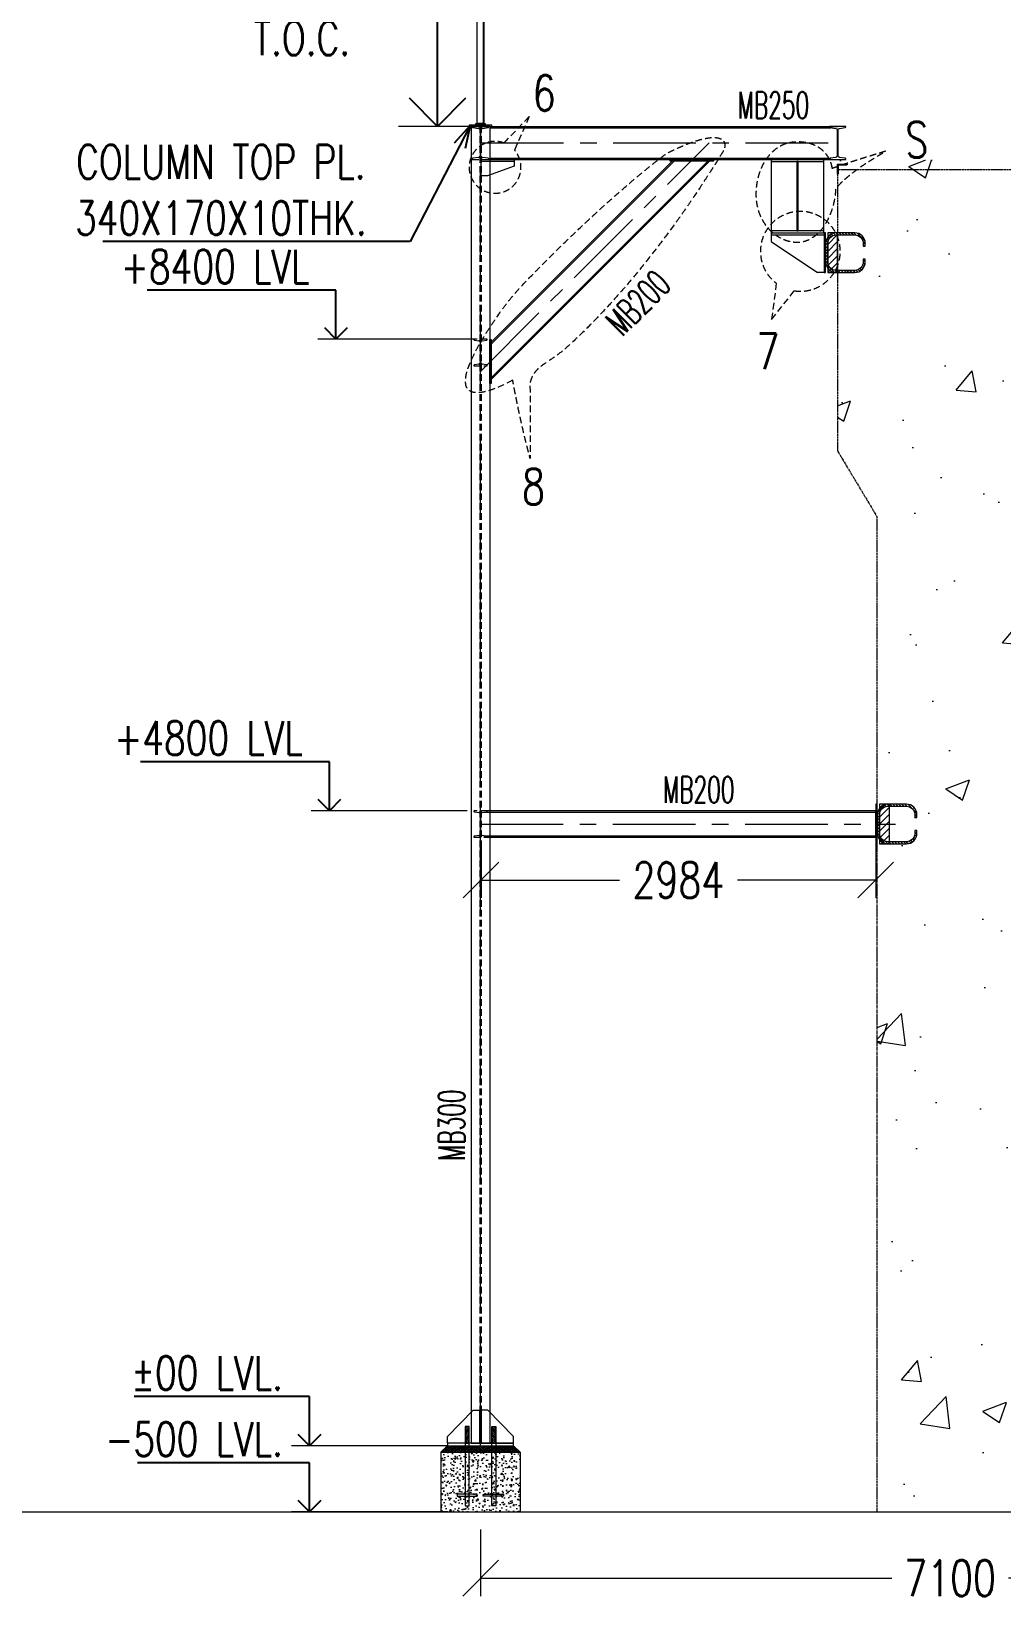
# Model space of a CAD drawing. Header units: millimetres. Extents: x 440906 to 556670, y 99378 to 157816.
# Drawn here: x 513777 to 521111, y 139762 to 151634 of the extents above; entities that cross this region are included whole.
import ezdxf
from ezdxf import colors
from ezdxf.entities.mleader import LeaderData, LeaderLine
from ezdxf.enums import TextEntityAlignment as Align
from ezdxf.math import Vec2, Vec3

# ---------------------------------------------------------------- set-up
doc = ezdxf.new("R2010")
doc.units = ezdxf.units.MM
for name, pattern in [('CENTER', [2, 1.25, -0.25, 0.25, -0.25]), ('HIDDEN', [0.375, 0.25, -0.125]), ('PHANTOM2', [31.75, 15.875, -3.175, 3.175, -3.175, 3.175, -3.175])]:
    doc.linetypes.add(name, pattern=pattern)
doc.layers.get('Defpoints').update_dxf_attribs({"lineweight": 0})
for name, color, linetype, lineweight in [('Center Line', 2, 'CENTER', 9), ('Construction Line', 3, 'Continuous', 20), ('Dimentions', 1, 'Continuous', 13), ('Hidden Line', 30, 'HIDDEN', 5), ('Text', 1, 'Continuous', 20)]:
    doc.layers.add(name, color=color, linetype=linetype, lineweight=lineweight)
doc.layers.add('Phantom Line', color=250, linetype='PHANTOM2', lineweight=5, transparency=0.4)
doc.styles.add('romans', font='romans.shx', dxfattribs={"width": 0.75})
doc.dimstyles.new('ASHU', dxfattribs={"dimscale": 135, "dimtxt": 2, "dimasz": 2, "dimexe": 1, "dimexo": 1, "dimtad": 0, "dimdec": 0, "dimtxsty": 'romans', "dimblk": 'OBLIQUE', "dimcen": 2.5, "dimclrd": 256, "dimclre": 256, "dimclrt": 256, "dimadec": 0, "dimazin": 0, "dimtfac": 1, "dimtdec": 0, "dimtmove": 0, "dimatfit": 3, "dimldrblk": 'OPEN', "dimfxl": 1, "dimtfill": 1, "dimlwd": 9, "dimlwe": 5, "dimarcsym": 0})

# ---------------------------------------------------------------- blocks, each defined once
blk = doc.blocks.new('A$C3EDE4CEC')
at = {"layer": 'Defpoints', "true_color": 0x636466}
h = blk.add_hatch(dxfattribs=at)
h.set_pattern_fill('ANSI31', color=251, scale=50, style=0)
h.set_pattern_definition([(45, (-444021.413, 1908.5135), (-4.41941738, 4.41941738), [])])
h.paths.add_polyline_path([(59, 650), (41, 650), (41, 566.7), (59, 566.7)])
for points in [[(40, 316.7), (33, 309.7), (40, 309.7)], [(60, 316.7), (67.1, 309.7), (60, 309.7)], [(40, 292.6), (33, 299.7), (40, 299.7)], [(60, 292.6), (67.1, 299.7), (60, 299.7)]]:
    blk.add_hatch(color=251, dxfattribs=at).paths.add_polyline_path(points)
at = {"layer": 'Defpoints', "color": 251, "true_color": 0x636466}
for p, q in [((40, 650), (40, 566.7)), ((41, 566.7), (41, 650)), ((59, 566.7), (59, 650)), ((40, 566.7), (60, 566.7)), ((33, 309.7), (40, 316.7)), ((67.1, 309.7), (60, 316.7)), ((33, 299.7), (40, 292.6)), ((67.1, 299.7), (60, 292.6))]:
    blk.add_line(p, q, dxfattribs=at)
for points in [[(40, 249.7), (60, 249.7), (60, 650), (40, 650)], [(0, 299.7), (100, 299.7), (100, 309.7), (0, 309.7)]]:
    blk.add_lwpolyline(points, close=True, dxfattribs=at)
blk = doc.blocks.new('FGGDF')
at = {"layer": 'Construction Line', "true_color": 0x636466}
h = blk.add_hatch(dxfattribs=at)
h.set_pattern_fill('ANSI31', color=251, scale=5, angle=90)
h.set_pattern_definition([(135, (10024.662, -236.742), (-11.22532, -11.22532), [])])
h.paths.add_polyline_path([(38639, 9024), (38639, 8884, 0.414214), (38719, 8804), (38859, 8804, 0.414214), (38939, 8884), (38939, 8904), (38923, 8904), (38923, 8884, -0.414214), (38859, 8820), (38719, 8820, -0.414214), (38655, 8884), (38655, 9024, -0.414214), (38719, 9088), (38859, 9088, -0.414214), (38923, 9024), (38923, 9004), (38939, 9004), (38939, 9024, 0.414214), (38859, 9104), (38719, 9104, 0.414214)])
at = {"layer": 'Construction Line'}
for p, q in [((38227, 9104), (38627, 9104)), ((38227, 9104), (38227, 9038)), ((38227, 9088), (38627, 9088)), ((38227, 9038), (38577, 8804)), ((38627, 9104), (38627, 8804)), ((38627, 8804), (38577, 8804))]:
    blk.add_line(p, q, dxfattribs=at)
at = {"layer": 'Construction Line', "color": 251, "true_color": 0x636466}
blk.add_line((38923, 9004), (38923, 9004), dxfattribs=at)
at = {"layer": 'Construction Line'}
blk.add_lwpolyline([(38639, 8804), (38639, 9104), (38627, 9104), (38627, 8804)], close=True, dxfattribs=at)
at = {"layer": 'Construction Line', "color": 251, "true_color": 0x636466}
blk.add_lwpolyline([(38939, 8904), (38923, 8904), (38923, 8884, -0.414214), (38859, 8820), (38719, 8820, -0.414214), (38655, 8884), (38655, 9024, -0.414214), (38719, 9088), (38859, 9088, -0.414214), (38923, 9024), (38923, 9004), (38939, 9004), (38939, 9024, 0.414214), (38859, 9104), (38719, 9104, 0.414214), (38639, 9024), (38639, 8884, 0.414214), (38719, 8804), (38859, 8804, 0.414214), (38939, 8884)], format="xyb", close=True, dxfattribs=at)
blk = doc.blocks.new('TP')
at = {"layer": 'Construction Line'}
h = blk.add_hatch(dxfattribs=at)
h.set_pattern_fill('ANSI31', color=9, scale=300)
h.set_pattern_definition([(45, (-4894458.462, -634663.41), (-26.5165043, 26.5165043), [])])
h.paths.add_polyline_path([(0, 108), (-75, 108), (-75, -192), (0, -192)])
blk.add_lwpolyline([(0, 108), (-75, 108), (-75, -192), (0, -192)], close=True, dxfattribs=at)
blk = doc.blocks.new('_Open90')
at = {"color": 0, "linetype": 'ByBlock', "lineweight": -2}
for p, q in [((-0.5, 0.5), (0, 0)), ((0, 0), (-1, 0)), ((0, 0), (-0.5, -0.5))]:
    blk.add_line(p, q, dxfattribs=at)
blk = doc.blocks.new('t5t5')
at = {"layer": 'Construction Line', "ltscale": 20}
blk.add_line((184570, 245610), (184570, 244610), dxfattribs=at)
blk.add_lwpolyline([(184564, 244610), (184614, 244610), (184614, 245610), (184564, 245610)], close=True, dxfattribs=at)
at = {"layer": 'Construction Line'}
blk.add_lwpolyline([(184554, 244600), (184624, 244600), (184624, 244610), (184554, 244610)], close=True, dxfattribs=at)
blk = doc.blocks.new('_Open30')
at = {"color": 0, "linetype": 'ByBlock', "lineweight": -2}
for p, q in [((-1, 0.268), (0, 0)), ((0, 0), (-1, -0.268)), ((0, 0), (-1, 0))]:
    blk.add_line(p, q, dxfattribs=at)
blk = doc.blocks.new('_Oblique')
at = {"color": 0, "linetype": 'ByBlock', "lineweight": -2}
blk.add_line((-0.5, -0.5), (0.5, 0.5), dxfattribs=at)
blk = doc.blocks.new('*D134')
at = {"layer": 'Defpoints', "color": 0, "transparency": 16777216}
for p in [(517172, 140441), (524272, 140441), (524272, 139939)]:
    blk.add_point(p, dxfattribs=at)
at = {"layer": 'Dimentions', "lineweight": 5, "transparency": 16777216}
for p, q in [((517172, 140306), (517172, 139804)), ((524272, 140306), (524272, 139804))]:
    blk.add_line(p, q, dxfattribs=at)
at = {"layer": 'Dimentions', "lineweight": 9, "transparency": 16777216}
for p, q in [((517172, 139939), (520281, 139939)), ((524272, 139939), (521163, 139939))]:
    blk.add_line(p, q, dxfattribs=at)
at = {"layer": 'Dimentions', "lineweight": 9, "transparency": 16777216, "xscale": 270, "yscale": 270, "zscale": 270, "rotation": 180}
blk.add_blockref('_Oblique', (517172, 139939), dxfattribs=at)
at = {"layer": 'Dimentions', "lineweight": 9, "transparency": 16777216, "xscale": 270, "yscale": 270, "zscale": 270}
blk.add_blockref('_Oblique', (524272, 139939), dxfattribs=at)
at = {"layer": 'Dimentions', "transparency": 16777216, "insert": (520722, 139939), "char_height": 270, "attachment_point": 5, "style": 'romans', "bg_fill": 3, "box_fill_scale": 1.1, "bg_fill_color": 256, "bg_fill_true_color": 13158600, "bg_fill_transparency": 0}
blk.add_mtext('7100', dxfattribs=at)
blk = doc.blocks.new('_Open')
at = {"color": 0, "linetype": 'ByBlock', "lineweight": -2}
for p, q in [((-1, 0.167), (0, 0)), ((-1, -0.167), (0, 0)), ((0, 0), (-1, 0))]:
    blk.add_line(p, q, dxfattribs=at)
blk = doc.blocks.new('GRGRG')
at = {"layer": 'Construction Line', "true_color": 0x636466}
h = blk.add_hatch(dxfattribs=at)
h.set_pattern_fill('ANSI31', color=251, scale=5, angle=90)
h.set_pattern_definition([(135, (324413.773, 138982.072), (-11.22532, -11.22532), [])])
h.paths.add_polyline_path([(353028, 148243), (353028, 148103, 0.414214), (353108, 148023), (353248, 148023, 0.414214), (353328, 148103), (353328, 148123), (353312, 148123), (353312, 148103, -0.414214), (353248, 148039), (353108, 148039, -0.414214), (353044, 148103), (353044, 148243, -0.414214), (353108, 148307), (353248, 148307, -0.414214), (353312, 148243), (353312, 148223), (353328, 148223), (353328, 148243, 0.414214), (353248, 148323), (353108, 148323, 0.414214)])
at = {"layer": 'Construction Line'}
blk.add_line((353016, 148323), (353016, 148023), dxfattribs=at)
at = {"layer": 'Construction Line', "color": 251, "true_color": 0x636466}
blk.add_line((353312, 148223), (353312, 148223), dxfattribs=at)
at = {"layer": 'Construction Line'}
blk.add_lwpolyline([(353028, 148023), (353028, 148323), (353016, 148323), (353016, 148023)], close=True, dxfattribs=at)
at = {"layer": 'Construction Line', "color": 251, "true_color": 0x636466}
blk.add_lwpolyline([(353328, 148123), (353312, 148123), (353312, 148103, -0.414214), (353248, 148039), (353108, 148039, -0.414214), (353044, 148103), (353044, 148243, -0.414214), (353108, 148307), (353248, 148307, -0.414214), (353312, 148243), (353312, 148223), (353328, 148223), (353328, 148243, 0.414214), (353248, 148323), (353108, 148323, 0.414214), (353028, 148243), (353028, 148103, 0.414214), (353108, 148023), (353248, 148023, 0.414214), (353328, 148103)], format="xyb", close=True, dxfattribs=at)
at = {"layer": 'Construction Line'}
blk.add_blockref('TP', (353119, 148215), dxfattribs=at)
blk = doc.blocks.new('*D153')
at = {"layer": 'Defpoints', "color": 0, "transparency": 16777216}
for p in [(517176, 145641), (520160, 145641), (520160, 145217)]:
    blk.add_point(p, dxfattribs=at)
at = {"layer": 'Dimentions', "lineweight": 5, "transparency": 16777216}
for p, q in [((517176, 145506), (517176, 145082)), ((520160, 145506), (520160, 145082))]:
    blk.add_line(p, q, dxfattribs=at)
at = {"layer": 'Dimentions', "lineweight": 9, "transparency": 16777216}
for p, q in [((517176, 145217), (518222, 145217)), ((520160, 145217), (519114, 145217))]:
    blk.add_line(p, q, dxfattribs=at)
at = {"layer": 'Dimentions', "lineweight": 9, "transparency": 16777216, "xscale": 270, "yscale": 270, "zscale": 270, "rotation": 180}
blk.add_blockref('_Oblique', (517176, 145217), dxfattribs=at)
at = {"layer": 'Dimentions', "lineweight": 9, "transparency": 16777216, "xscale": 270, "yscale": 270, "zscale": 270}
blk.add_blockref('_Oblique', (520160, 145217), dxfattribs=at)
at = {"layer": 'Dimentions', "transparency": 16777216, "insert": (518668, 145217), "char_height": 270, "attachment_point": 5, "style": 'romans', "bg_fill": 3, "box_fill_scale": 1.1, "bg_fill_color": 256, "bg_fill_true_color": 13158600, "bg_fill_transparency": 0}
blk.add_mtext('2984', dxfattribs=at)
blk = doc.blocks.new('A$C41082F57')
at = {"layer": 'Construction Line', "color": 1}
for p, q in [((0, 0), (-75, 0)), ((0, -75), (0, 0)), ((-12, -6), (-69, -6)), ((-6, -69), (-6, -12))]:
    blk.add_line(p, q, dxfattribs=at)
for centre, start, end in [((-69, 0), 180, 270), ((-12, -12), 0, 90), ((0, -69), 180, 270)]:
    blk.add_arc(centre, 6, start, end, dxfattribs=at)
blk = doc.blocks.new('HYHB')
at = {"layer": 'Phantom Line', "true_color": 0x636466}
h = blk.add_hatch(dxfattribs=at)
h.set_pattern_fill('AR-CONC', color=251, scale=10)
h.set_pattern_definition([(50, (140090.8, -90336), (1821.847, -159.391), [190.5, -2095.5]), (355, (140090.8, -90336), (-352.434, 1910.568), [152.4, -1676.406]), (100.45144, (140242.6, -90349.4), (1469.4125, 1751.1775), [161.9, -1780.902]), (46.1842, (140090.8, -89828), (2710.79, -420.423), [285.75, -3143.25]), (96.6356, (140316.7, -89863), (2374.041, 2474.261), [242.85, -2671.356]), (351.18415, (140090.8, -89828), (2374.041, 2474.261), [228.6, -2514.597]), (21, (140344.8, -89955), (1516.144, -1022.652), [190.5, -2095.5]), (326, (140344.8, -89955), (618.02, 1841.88), [152.4, -1676.4]), (71.45144, (140471.1, -90040.3), (2134.164, 819.228), [161.9, -1780.899]), (37.5, (140090.76, -90336.1), (30.886, 845.5504), [0, -1656.08, 0, -1701.8, 0, -1682.75]), (7.5, (140090.8, -90336.1), (668.1966, 1001.8057), [0, -970.28, 0, -1617.98, 0, -641.35]), (327.5, (139524.34, -90336.1), (1355.906, -57.2874), [0, -635, 0, -1981.2, 0, -2628.9]), (317.5, (139270.3, -90336.1), (1481.292, 254.265), [0, -825.5, 0, -1315.72, 0, -1866.9])])
edge = h.paths.add_edge_path()
edge.add_arc((374049, 3378099), 3226776, 269.961764, 270.038236, ccw=False)
edge.add_line((371895, 151324), (371895, 149124))
edge.add_line((371895, 149124), (372195, 148624))
edge.add_line((372195, 148624), (372195, 141178))
edge.add_line((372195, 141178), (380395, 141178))
edge.add_line((380395, 141178), (380395, 148624))
edge.add_line((380395, 148624), (380695, 149124))
edge.add_line((380695, 149124), (380689, 151312))
edge.add_arc((380683, 151312), 6, 0, 90)
edge.add_line((380683, 151318), (376388, 151321))
edge.add_arc((376295, 151324), 93.3, 180, 358.1152, ccw=False)
h.paths.add_polyline_path([(376346, 148176), (376346, 144719), (377175, 144719), (377175, 148176)], flags=16)
at = {"layer": 'Phantom Line', "color": 251, "true_color": 0x636466}
for p, q in [((380695, 151249), (371895, 151249)), ((371895, 151249), (371895, 149124)), ((371895, 149124), (372195, 148624)), ((372195, 141103), (372195, 148624)), ((372195, 141103), (372195, 148624)), ((372195, 141103), (372195, 148124)), ((372195, 141103), (380395, 141103))]:
    blk.add_line(p, q, dxfattribs=at)
at = {"layer": 'Phantom Line', "color": 251, "true_color": 0x636466, "xscale": -1}
blk.add_blockref('A$C41082F57', (371895, 151293), dxfattribs=at)
blk = doc.blocks.new('VF')
at = {"layer": 'Construction Line'}
for points in [[(537755, 150003), (538155, 150003), (538155, 150559), (537755, 150559)], [(537755, 150559), (537755, 150543), (538155, 150543), (538155, 150559)], [(537949, 150019), (537961, 150019), (537961, 150543), (537949, 150543)], [(537755, 150019), (537755, 150003), (538155, 150003), (538155, 150019)]]:
    blk.add_lwpolyline(points, close=True, dxfattribs=at)

msp = doc.modelspace()

# ---------------------------------------------------------------- hatches: boundary and pattern name
at = {"layer": 'Construction Line', "true_color": 0x636466}
h = msp.add_hatch(dxfattribs=at)
h.set_pattern_fill('JIS_STN_1E', color=251, scale=10)
h.set_pattern_definition([(45, (501978.928, 140440.515), (-7.071068, 7.071068), []), (45, (501985.978, 140440.515), (-7.071068, 7.071068), [10, -5])])
h.paths.add_polyline_path([(517056.8, 140940.5), (516921.7, 140940.5), (516871.7, 140890.5), (517056.7, 140890.5)])
h.paths.add_polyline_path([(517421.7, 140940.5), (517056.8, 140940.5), (517056.7, 140890.5), (517471.7, 140890.5)])
h = msp.add_hatch(dxfattribs=at)
h.set_pattern_fill('AR-CONC', color=251, scale=0.5)
h.set_pattern_definition([(50, (501978.93, 140440.515), (91.09233, -7.96954), [9.525, -104.775]), (355, (501978.93, 140440.52), (-17.6217, 95.5284), [7.62, -83.8203]), (100.45144, (501986.52, 140439.85), (73.4706, 87.5589), [8.095, -89.0451]), (46.1842, (501978.93, 140465.92), (135.5395, -21.0212), [14.2875, -157.1625]), (96.6356, (501990.22, 140464.16), (118.7021, 123.7131), [12.1425, -133.5678]), (351.1842, (501978.93, 140465.92), (118.7021, 123.713), [11.43, -125.7299]), (21, (501991.63, 140459.565), (75.8072, -51.1326), [9.525, -104.775]), (326, (501991.63, 140459.57), (30.901, 92.094), [7.62, -83.82]), (71.45144, (501997.945, 140455.304), (106.7082, 40.9614), [8.095, -89.04497]), (37.5, (501978.928, 140440.515), (1.5443, 42.27752), [0, -82.804, 0, -85.09, 0, -84.1375]), (7.5, (501978.93, 140440.515), (33.40983, 50.09029), [0, -48.514, 0, -80.899, 0, -32.0675]), (327.5, (501950.607, 140440.515), (67.7953, -2.86437), [0, -31.75, 0, -99.06, 0, -131.445]), (317.5, (501937.907, 140440.515), (74.0646, 12.71325), [0, -41.275, 0, -65.786, 0, -93.345])])
h.paths.add_polyline_path([(517471.7, 140890.5), (516871.7, 140890.5), (516871.7, 140440.5), (517471.7, 140440.5)])

# ---------------------------------------------------------------- linework, layer by layer
at = {"layer": 'Center Line', "linetype": 'CENTER', "ltscale": 500}
for p, q in [((517171.7, 140940.5), (517171.7, 150916)), ((517171.7, 149062.9), (518899.9, 150791)), ((517175.2, 150791), (519868.7, 150791)), ((517171.7, 145640.9), (520309.7, 145640.9))]:
    msp.add_line(p, q, dxfattribs=at)
at = {"layer": 'Construction Line'}
for p, q in [((517101.7, 150916), (517101.7, 140960.5)), ((517241.7, 150916), (517241.7, 140960.5)), ((517241.7, 150916), (519871.7, 150916)), ((517241.7, 150916), (519871.7, 150916)), ((517241.7, 150906), (519821.4, 150906)), ((517241.7, 150906), (519821.4, 150906)), ((517241.7, 150676), (519821.4, 150676)), ((517241.7, 150666), (519871.7, 150666)), ((518518.4, 150666), (518518.5, 150666)), ((518532.6, 150666), (518532.6, 150666)), ((518633.5, 150666), (518633.5, 150666)), ((518647.6, 150666), (518647.6, 150666)), ((518787.2, 150666), (518787.2, 150666)), ((518801.3, 150666), (518801.3, 150666)), ((518902.2, 150666), (518902.2, 150666)), ((518916.3, 150666), (518916.3, 150666)), ((517251.7, 149001.5), (518906.3, 150656)), ((517251.7, 149015.6), (518892.2, 150656)), ((517251.8, 149284.3), (518623.5, 150656)), ((517251.8, 149270.2), (518637.6, 150656)), ((517198.2, 145730.9), (520159.7, 145730.9)), ((520159.7, 145740.9), (517221.7, 145740.9)), ((520159.7, 145540.9), (520159.7, 145740.9)), ((517198.2, 145550.9), (520159.7, 145550.9)), ((517221.7, 145540.9), (520159.7, 145540.9)), ((516921.7, 140940.5), (516871.7, 140890.5)), ((517101.7, 140960.5), (517241.7, 140960.5)), ((517421.7, 140940.5), (517471.7, 140890.5)), ((516871.7, 140890.5), (516871.7, 140440.5)), ((516871.7, 140890.5), (517471.7, 140890.5)), ((517471.7, 140890.5), (517471.7, 140440.5)), ((516871.7, 140440.5), (517471.7, 140440.5))]:
    msp.add_line(p, q, dxfattribs=at)
at = {"layer": 'Construction Line', "ltscale": 20}
msp.add_line((517175.6, 150653.5), (517425.6, 150653.5), dxfattribs=at)
at = {"layer": 'Construction Line'}
for points in [[(517086.7, 150916), (517256.7, 150916), (517256.7, 150926), (517086.7, 150926)], [(518603.5, 150656), (518936.3, 150656), (518936.3, 150666), (518603.5, 150666)], [(517251.8, 149304.3), (517251.7, 148971.5), (517241.7, 148971.5), (517241.8, 149304.3)], [(517116.7, 141210.1), (517166.7, 141210.1), (517166.7, 140960.5), (516921.7, 140960.5), (516921.7, 141010.7)], [(517166.7, 141210.1), (517176.7, 141210.1), (517176.7, 140960.5), (517166.7, 140960.5)], [(517226.8, 141210.1), (517176.8, 141210.1), (517176.8, 140960.5), (517421.7, 140960.5), (517421.7, 141010.7)], [(516921.7, 140940.5), (517421.7, 140940.5), (517421.7, 140960.5), (516921.7, 140960.5)]]:
    msp.add_lwpolyline(points, close=True, dxfattribs=at)
msp.add_lwpolyline([(519809.7, 150666), (519934.7, 150666), (519934.7, 150668.7, 0.3738847), (519929.1, 150675.2), (519886.8, 150681.1, -0.3738847), (519875.6, 150694), (519875.6, 150888.1, -0.3738847), (519886.8, 150900.9), (519929.1, 150906.9, 0.3738847), (519934.7, 150913.3), (519934.7, 150916), (519809.7, 150916), (519809.7, 150913.3, 0.3738847), (519815.3, 150906.9), (519857.6, 150900.9, -0.3738847), (519868.7, 150888.1), (519868.7, 150694, -0.3738847), (519857.6, 150681.1), (519815.3, 150675.2, 0.3738847), (519809.7, 150668.7)], format="xyb", close=True, dxfattribs=at)
at = {"layer": 'Construction Line', "ltscale": 20}
msp.add_lwpolyline([(517425.6, 150666), (517425.6, 150616), (517225.6, 150541), (517175.6, 150541), (517175.6, 150666)], close=True, dxfattribs=at)
at = {"layer": 'Hidden Line', "linetype": 'HIDDEN', "ltscale": 200}
for p, q in [((517167.9, 150916), (517167.9, 140960.5)), ((517175.6, 150916), (517175.6, 140960.5))]:
    msp.add_line(p, q, dxfattribs=at)
for points in [[(517234.2, 150666), (517234.2, 150668.7, 0.3738847), (517228.7, 150675.2), (517186.4, 150681.1, -0.3738847), (517175.2, 150694), (517175.2, 150888.1, -0.3738847), (517186.4, 150900.9), (517228.7, 150906.9, 0.3738847), (517234.2, 150913.3), (517234.2, 150916), (517109.2, 150916), (517109.2, 150913.3, 0.3738847), (517114.8, 150906.9), (517157.1, 150900.9, -0.3738847), (517168.3, 150888.1), (517168.3, 150694, -0.3738847), (517157.1, 150681.1), (517114.8, 150675.2, 0.3738847), (517109.2, 150668.7), (517109.2, 150666)], [(517121.7, 149106.4), (517221.7, 149106.4), (517221.7, 149108.3, 0.3738847), (517217, 149113.7), (517184.1, 149118.4, -0.3738847), (517174.6, 149129.3), (517174.6, 149283.5, -0.3738847), (517184.1, 149294.4), (517217, 149299, 0.3738847), (517221.7, 149304.5), (517221.7, 149306.4), (517121.7, 149306.4), (517121.7, 149304.5, 0.3738847), (517126.5, 149299), (517159.4, 149294.4, -0.3738847), (517168.9, 149283.5), (517168.9, 149129.3, -0.3738847), (517159.4, 149118.4), (517126.5, 149113.7, 0.3738847), (517121.7, 149108.3)]]:
    msp.add_lwpolyline(points, format="xyb", close=True, dxfattribs=at)
at = {"layer": 'Hidden Line', "linetype": 'HIDDEN', "ltscale": 200, "elevation": 0}
msp.add_lwpolyline([(517121.7, 145540.9), (517221.7, 145540.9), (517221.7, 145542.8, 0.3738847), (517217, 145548.3), (517184.1, 145552.9, -0.3738847), (517174.6, 145563.8), (517174.6, 145718, -0.3738847), (517184.1, 145728.9), (517217, 145733.6, 0.3738847), (517221.7, 145739), (517221.7, 145740.9), (517121.7, 145740.9), (517121.7, 145739, 0.3738847), (517126.5, 145733.6), (517159.4, 145728.9, -0.3738847), (517168.9, 145718), (517168.9, 145563.8, -0.3738847), (517159.4, 145552.9), (517126.5, 145548.3, 0.3738847), (517121.7, 145542.8)], format="xyb", close=True, dxfattribs=at)
at = {"layer": 'Text'}
for p, q in [((517241.7, 150916), (516550.6, 150916)), ((517121.7, 149306.4), (515941.8, 149306.4)), ((517071.8, 145740.9), (515891.8, 145740.9)), ((516921.8, 140940.5), (515741.8, 140940.5)), ((516921.7, 140440.5), (515741.8, 140440.5))]:
    msp.add_line(p, q, dxfattribs=at)
at = {"layer": 'Text', "linetype": 'HIDDEN', "ltscale": 200}
for points in [[(517350.2, 150789.9), (517539.1, 150989.3), (517429.3, 150735.3, -8.0334599)], [(519408, 149730.1), (519372.6, 149456.2), (519544.3, 149672.6, 8.0334599)]]:
    msp.add_lwpolyline(points, format="xyb", close=True, dxfattribs=at)
for points, weights, knots in [([(517415.6, 148996.8), (517470.6, 148691.8), (517547.3, 148404.5), (517547.3, 148725.9), (517547.3, 149047.4), (518199.5, 149389.9), (519013.7, 150739.9), (519083, 150976.4), (518573.2, 150707.1), (518045.3, 150317.3), (517417.2, 149639.2), (516573.9, 148544.2), (517415.6, 148996.8)], [1, 1, 1, 1, 1, 0.738673945568, 1, 0.738673945568, 1, 0.738673945568, 1, 0.738673945568, 1], [0, 0, 0, 1, 1, 2, 2, 3.4793907, 3.4793907, 4.9587814, 4.9587814, 6.4381721, 6.4381721, 7.9175628, 7.9175628, 7.9175628]), ([(519831.4, 150597.4), (519967.3, 150647.5), (520238.6, 150728.6), (519974.8, 150581.2), (519860.1, 150448.4), (519834.2, 150020.4), (519551.4, 150040.5), (519268.5, 150060.6), (519254.7, 150380), (519238.8, 150749.3), (519518.9, 150793.7), (519799, 150838), (519831.4, 150597.4)], [1, 1, 1, 1, 1, 0.7419386546, 1, 0.7419386546, 1, 0.7419386546, 1, 0.7419386546, 1], [0, 0, 0, 1, 1, 2, 2, 3.4696782, 3.4696782, 4.9393563, 4.9393563, 6.4090345, 6.4090345, 7.8787126, 7.8787126, 7.8787126])]:
    msp.add_rational_spline(points, weights, degree=2, knots=knots, dxfattribs=at)

# ---------------------------------------------------------------- block references
at = {"layer": 'Construction Line', "xscale": -1}
msp.add_blockref('t5t5', (701761, -93673.7), dxfattribs=at)
at = {"layer": 'Construction Line', "color": 4}
msp.add_blockref('VF', (-18386.4, 107.5), dxfattribs=at)
at = {"layer": 'Construction Line'}
for name, p in [('FGGDF', (481141.9, 141007)), ('TP', (519871.7, 150002.8))]:
    msp.add_blockref(name, p, dxfattribs=at)
at = {"layer": 'Construction Line', "yscale": 1.5, "zscale": 1.5}
for p, xscale, rotation in [((516996.4, 140110.5), 1.5, 359.9778028784348), ((517346.4, 140110.5), -1.5, 359.9778028779011)]:
    msp.add_blockref('A$C3EDE4CEC', p, dxfattribs=dict(at, xscale=xscale, rotation=rotation))
at = {"layer": 'Dimentions'}
msp.add_blockref('GRGRG', (167143.7, -2531.8), dxfattribs=at)

# ---------------------------------------------------------------- texts
at = {"layer": 'Text', "linetype": 'HIDDEN', "ltscale": 200, "style": 'romans', "width": 0.75}
for s, p in [('6', (517653, 151303.5)), ('S', (520469.6, 150949.2)), ('7', (519345.3, 149349.5)), ('8', (517572.4, 148327.1))]:
    msp.add_text(s, height=270, dxfattribs=at).set_placement(p, align=Align.TOP_CENTER)
at = {"layer": 'Text', "style": 'romans', "width": 0.6}
for s, p in [('MB250', (519385.9, 151176.4)), ('MB200', (518821.3, 146000.5))]:
    msp.add_text(s, height=200, dxfattribs=at).set_placement(p, align=Align.TOP_CENTER)
for s, rotation, p in [('MB200', 45, (518292.4, 149653)), ('MB300', 90, (516853.2, 143363.1))]:
    msp.add_text(s, height=200, rotation=rotation, dxfattribs=at).set_placement(p, align=Align.TOP_CENTER)

# ---------------------------------------------------------------- leaders
at = {"layer": 'Text'}
ml = msp.add_multileader_mtext('Standard', dxfattribs=at)
ml.set_content('COLUMN TOP PL.\\P340X170X10THK.', color=256, style='romans')
ml.set_leader_properties(color=256)
ml.set_arrow_properties(name='OPEN30')
ml.build(insert=Vec2(0, 0))
ml.multileader.update_dxf_attribs({"text_left_attachment_type": 5, "text_right_attachment_type": 5, "dogleg_length": 0.36, "arrow_head_size": 170, "scale": 85})
ctx = ml.context
ctx.base_point, ctx.scale, ctx.char_height, ctx.arrow_head_size, ctx.landing_gap_size, ctx.plane_origin = Vec3(513696.8, 152240.5), 85, 255, 170, 170, Vec3(518379.6, 153510.5)
ctx.left_attachment, ctx.right_attachment, ctx.text_align_type = 5, 5, 1
notes = []
notes.append((ctx, [(1, (1, 1, 0), (513666.2, 152240.5), (1, 0), 30.6, [(1, [(513198.7, 151028.4)], 0, [])])]))
ctx.mtext.insert, ctx.mtext.alignment, ctx.mtext.flow_direction = Vec3(515096.2, 152971.5), 2, 5
ml = msp.add_multileader_mtext('Standard', dxfattribs=at)
ml.set_content('+9976 LVL.\\PT.O.C.', color=256, style='romans')
ml.set_leader_properties(color=256)
ml.set_arrow_properties(name='OPEN90')
ml.build(insert=Vec2(0, 0))
ml.multileader.update_dxf_attribs({"text_right_attachment_type": 6, "dogleg_length": 0.36, "arrow_head_size": 425, "scale": 85})
ctx = ml.context
ctx.base_point, ctx.scale, ctx.char_height, ctx.arrow_head_size, ctx.landing_gap_size, ctx.plane_origin = Vec3(514827.3, 152006.5), 85, 255, 425, 170, Vec3(517241.7, 150981.2)
ctx.right_attachment, ctx.text_align_type = 6, 1
notes.append((ctx, [(0, (1, 1, 0), (516846.3, 151828), (-1, 0), 30.6, [(0, [(516846.3, 150916)], 0, [])])]))
ctx.mtext.insert, ctx.mtext.alignment, ctx.mtext.flow_direction = Vec3(515821.5, 152134), 2, 5
ml = msp.add_multileader_mtext('Standard', dxfattribs=at)
ml.set_content('COLUMN TOP PL.\\P340X170X10THK.', color=256, style='romans')
ml.set_leader_properties(color=256)
ml.set_arrow_properties(name='OPEN30')
ml.build(insert=Vec2(0, 0))
ml.multileader.update_dxf_attribs({"text_left_attachment_type": 5, "text_right_attachment_type": 5, "dogleg_length": 0.36, "arrow_head_size": 170, "scale": 85})
ctx = ml.context
ctx.base_point, ctx.scale, ctx.char_height, ctx.arrow_head_size, ctx.landing_gap_size, ctx.plane_origin = Vec3(513809.8, 150044.2), 85, 255, 170, 170, Vec3(518565.3, 151445.8)
ctx.left_attachment, ctx.right_attachment, ctx.text_align_type = 5, 5, 1
notes.append((ctx, [(0, (1, 1, 0), (516639.3, 150044.2), (-1, 0), 30.6, [(1, [(517094.1, 150921.5)], 0, [])])]))
ctx.mtext.insert, ctx.mtext.alignment, ctx.mtext.flow_direction = Vec3(515209.3, 150775.2), 2, 5
ml = msp.add_multileader_mtext('Standard', dxfattribs=at)
ml.set_content('+8400 LVL', color=256, style='romans')
ml.set_leader_properties(color=256)
ml.set_arrow_properties(name='OPEN90')
ml.build(insert=Vec2(0, 0))
ml.multileader.update_dxf_attribs({"text_right_attachment_type": 6, "dogleg_length": 0.36, "arrow_head_size": 170, "scale": 85})
ctx = ml.context
ctx.base_point, ctx.scale, ctx.char_height, ctx.arrow_head_size, ctx.landing_gap_size, ctx.plane_origin = Vec3(514123.8, 149855.8), 85, 255, 170, 170, Vec3(517121.7, 149371.6)
ctx.right_attachment, ctx.text_align_type = 6, 2
notes.append((ctx, [(0, (1, 1, 0), (516079.1, 149677.3), (-1, 0), 30.6, [(0, [(516079.1, 149306.4)], 0, [])])]))
ctx.mtext.insert, ctx.mtext.alignment, ctx.mtext.flow_direction = Vec3(515878.5, 149983.3), 3, 5
ml = msp.add_multileader_mtext('Standard', dxfattribs=at)
ml.set_content('+4800 LVL', color=256, style='romans')
ml.set_leader_properties(color=256)
ml.set_arrow_properties(name='OPEN90')
ml.build(insert=Vec2(0, 0))
ml.multileader.update_dxf_attribs({"text_right_attachment_type": 6, "dogleg_length": 0.36, "arrow_head_size": 170, "scale": 85})
ctx = ml.context
ctx.base_point, ctx.scale, ctx.char_height, ctx.arrow_head_size, ctx.landing_gap_size, ctx.plane_origin = Vec3(514073.8, 146290.3), 85, 255, 170, 170, Vec3(517071.8, 145740.9)
ctx.right_attachment, ctx.text_align_type = 6, 2
notes.append((ctx, [(0, (1, 1, 0), (516029.1, 146111.8), (-1, 0), 30.6, [(0, [(516029.1, 145740.9)], 0, [])])]))
ctx.mtext.insert, ctx.mtext.alignment, ctx.mtext.flow_direction = Vec3(515828.5, 146417.8), 3, 5
ml = msp.add_multileader_mtext('Standard', dxfattribs=at)
ml.set_content('%%P00 LVL.', color=256, style='romans')
ml.set_leader_properties(color=256)
ml.set_arrow_properties(name='OPEN90')
ml.build(insert=Vec2(0, 0))
ml.multileader.update_dxf_attribs({"text_right_attachment_type": 6, "dogleg_length": 0.36, "arrow_head_size": 170, "scale": 85})
ctx = ml.context
ctx.base_point, ctx.scale, ctx.char_height, ctx.arrow_head_size, ctx.landing_gap_size, ctx.plane_origin = Vec3(514224.4, 141489.9), 85, 255, 170, 170, Vec3(516921.8, 141015.6)
ctx.right_attachment, ctx.text_align_type = 6, 2
notes.append((ctx, [(0, (1, 1, 0), (515879.1, 141311.4), (-1, 0), 30.6, [(0, [(515879.1, 140940.5)], 0, [])])]))
ctx.mtext.insert, ctx.mtext.alignment, ctx.mtext.flow_direction = Vec3(515678.5, 141617.4), 3, 5
ml = msp.add_multileader_mtext('Standard', dxfattribs=at)
ml.set_content('-500 LVL.', color=256, style='romans')
ml.set_leader_properties(color=256)
ml.set_arrow_properties(name='OPEN90')
ml.build(insert=Vec2(0, 0))
ml.multileader.update_dxf_attribs({"text_right_attachment_type": 6, "dogleg_length": 0.36, "arrow_head_size": 170, "scale": 85})
ctx = ml.context
ctx.base_point, ctx.scale, ctx.char_height, ctx.arrow_head_size, ctx.landing_gap_size, ctx.plane_origin = Vec3(514042.2, 140989.9), 85, 255, 170, 170, Vec3(516921.7, 140515.6)
ctx.right_attachment, ctx.text_align_type = 6, 2
notes.append((ctx, [(0, (1, 1, 0), (515879.1, 140811.4), (-1, 0), 30.6, [(0, [(515879.1, 140440.5)], 0, [])])]))
ctx.mtext.insert, ctx.mtext.alignment, ctx.mtext.flow_direction = Vec3(515678.5, 141117.4), 3, 5
for ctx, leaders in notes:
    for number, flags, end, landing, length, lines in leaders:
        leader = LeaderData()
        leader.index, (leader.has_last_leader_line, leader.has_dogleg_vector, leader.attachment_direction) = number, flags
        leader.last_leader_point, leader.dogleg_vector, leader.dogleg_length = Vec3(end), Vec3(landing), length
        for number, points, colour, breaks in lines:
            line = LeaderLine()
            line.index, line.vertices, line.color, line.breaks = number, Vec3.list(points), colors.encode_raw_color(colour), breaks
            leader.lines.append(line)
        ctx.leaders.append(leader)

# ---------------------------------------------------------------- next in the draw order: dimensions: what is measured, and where the dimension line sits
at = {"layer": 'Dimentions'}
dim = msp.add_linear_dim(base=(520159.7, 145217.4), p1=(517175.6, 145640.9), p2=(520159.7, 145640.9), dimstyle='ASHU', override={"dimtmove": 1}, dxfattribs=at)
dim.commit()
dim.dimension.update_dxf_attribs({"geometry": '*D153', "text_midpoint": (518667.7, 145217.4)})
dim = msp.add_linear_dim(base=(524271.7, 139938.9), p1=(517171.7, 140440.5), p2=(524271.7, 140440.5), dimstyle='ASHU', dxfattribs=at)
dim.commit()
dim.dimension.update_dxf_attribs({"geometry": '*D134', "text_midpoint": (520721.7, 139938.9)})

# ---------------------------------------------------------------- next in the draw order: linework, layer by layer
at = {"layer": 'Phantom Line', "linetype": 'ByBlock', "lineweight": 5}
msp.add_line((477208.1, 140440), (554142.5, 140440), dxfattribs=at)

# ---------------------------------------------------------------- next in the draw order: block references
at = {"layer": 'Dimentions'}
msp.add_blockref('HYHB', (147976.5, -662.8), dxfattribs=at)

doc.saveas('drawing.dxf')
